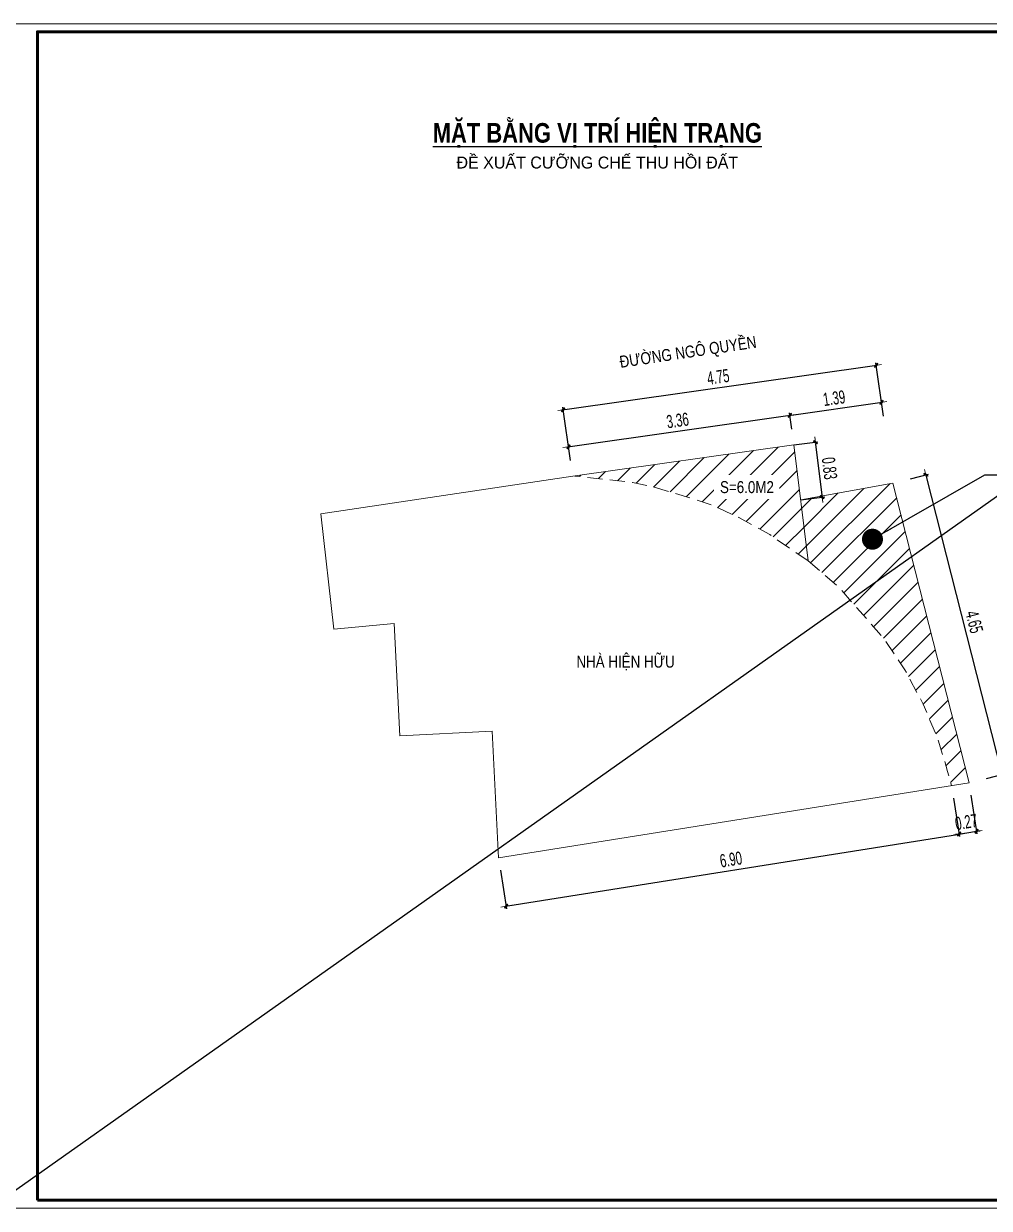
# Model space of a CAD drawing. Header units: millimetres. Extents: x 480521 to 6014615, y -961280 to 187869.
# Drawn here: x 706318 to 720841, y -28976 to -11156 of the extents above; entities that cross this region are included whole.
import ezdxf
from ezdxf.enums import TextEntityAlignment as Align

# ---------------------------------------------------------------- set-up
doc = ezdxf.new("R2010")
doc.units = ezdxf.units.MM
doc.header["$LTSCALE"] = 600
doc.header["$MEASUREMENT"] = 0
doc.linetypes.add('HIDDEN', pattern=[0.375, 0.25, -0.125])
doc.layers.get('0').update_dxf_attribs({"lineweight": 0})
doc.layers.get('Defpoints').update_dxf_attribs({"lineweight": 0})
for name, color, linetype, lineweight in [('dim', 144, 'Continuous', 13), ('Khungten_LCDI', 7, 'Continuous', 25), ('LC Dim', 8, 'Continuous', 18), ('LC Hatch @ 1 (1)', 252, 'Continuous', 9), ('LC Net khuat', 4, 'HIDDEN', 13), ('LC Net thay', 7, 'Continuous', 25), ('LC Text1', 3, 'Continuous', 20), ('LC Text2', 7, 'Continuous', 25)]:
    doc.layers.add(name, color=color, linetype=linetype, lineweight=lineweight)
doc.layers.add('KCS_Plotter', color=11, linetype='Continuous', plot=False)
doc.styles.add('HOATBIF', font='hoatbif.shx', dxfattribs={"width": 0.65})
doc.styles.add('Khungten', font='VHAVAN.TTF', dxfattribs={"width": 0.9, "height": 5000})
doc.styles.add('LC 1', font='VHAVANB.TTF')
doc.styles.add('LC3', font='VHARIALB.TTF', dxfattribs={"width": 0.8})
doc.styles.add('T2', font='VHARIAL.TTF', dxfattribs={"width": 0.8})
doc.styles.add('Title', font='VHBLACK.TTF')
doc.dimstyles.new('1-100 (1-60)', dxfattribs={"dimscale": 79, "dimtxt": 2.5, "dimasz": 0.35, "dimexe": 0.5, "dimexo": 0, "dimgap": 0.8, "dimtad": 1, "dimdec": 0, "dimzin": 0, "dimdsep": 46, "dimtxsty": 'HOATBIF', "dimblk1": 'DOT', "dimblk2": 'DOT', "dimsah": 1, "dimcen": -1, "dimdle": 1, "dimclrd": 256, "dimclre": 256, "dimclrt": 4, "dimadec": 3, "dimazin": 2, "dimtfac": 0.333333, "dimtdec": 0, "dimtix": 1, "dimtmove": 2, "dimatfit": 3, "dimldrblk": 'DOT', "dimfxl": 1, "dimtvp": 0.833333, "dimtolj": 1, "dimtzin": 0, "dimarcsym": 0})

# ---------------------------------------------------------------- blocks, each defined once
blk = doc.blocks.new('lcdi fix')
at = {"layer": 'Defpoints', "lineweight": 0}
blk.add_lwpolyline([(-1200, -14850), (-1200, 14850), (40800, 14850), (40800, -14850)], close=True, dxfattribs=at)
at = {"layer": 'Khungten_LCDI', "color": 5, "lineweight": 60}
blk.add_lwpolyline([(0, -14650), (0, 14650), (40600, 14650), (40600, -14650)], close=True, dxfattribs=at)
at = {"color": 7, "style": 'Khungten', "width": 0.8}
for tag, p in [('REVISION', (39499, -10746)), ('NGAYHT', (39546, -11609))]:
    blk.add_attdef(tag, text='', height=200, dxfattribs=at).set_placement(p, align=Align.CENTER)
at = {"layer": 'LC Text1', "color": 3, "style": 'LC 1', "width": 1.834006}
for tag, p, p2 in [('TENBANVE1', (36913, -8886), (40339, -8886)), ('TENBANVE2', (36913, -9562), (40339, -9562))]:
    blk.add_attdef(tag, text='', height=250, dxfattribs=at).set_placement(p, p2, align=Align.FIT)
at = {"layer": 'LC Text1', "style": 'Title', "width": 0.7}
blk.add_attdef('SOBANVE', text='', height=250, dxfattribs=at).set_placement((39562, -13896), align=Align.CENTER)
blk = doc.blocks.new('TIEUDE1')
at = {"layer": 'LC Text2', "color": 7, "style": 'LC 1'}
blk.add_attdef('TIªU§Ò', text='', height=5, dxfattribs=at).set_placement((0, 0), align=Align.BOTTOM_CENTER)
blk.add_attdef('TL', text='', height=3, dxfattribs=at).set_placement((0, -2), align=Align.TOP_CENTER)
blk = doc.blocks.new('DOT')
at = {"layer": 'dim'}
for p, q in [((-1, -1), (1, 1)), ((-3, 0), (3, 0))]:
    blk.add_line(p, q, dxfattribs=at)
blk.add_lwpolyline([(0.5, 1), (-1, -0.5), (-0.5, -1), (1, 0.5)], close=True, dxfattribs=at)
blk = doc.blocks.new('*D196')
at = {"layer": 'Defpoints', "color": 0, "transparency": 16777216}
for p in [(717840, -17048), (717869, -17255), (714541, -17729)]:
    blk.add_point(p, dxfattribs=at)
at = {"layer": 'LC Dim', "lineweight": -2, "transparency": 16777216}
for p, q in [((714539, -17518), (717812, -17052)), ((717869, -17255), (717834, -17009)), ((714541, -17729), (714506, -17482))]:
    blk.add_line(p, q, dxfattribs=at)
at = {"layer": 'LC Dim', "lineweight": -2, "transparency": 16777216, "xscale": 27.65, "yscale": 27.65, "zscale": 27.65}
for p, rotation in [((717840, -17048), 8.091060522874116), ((714511, -17522), 188.0910605228742)]:
    blk.add_blockref('DOT', p, dxfattribs=dict(at, rotation=rotation))
at = {"layer": 'LC Dim', "color": 4, "transparency": 16777216, "insert": (716153, -17125), "char_height": 197.5, "attachment_point": 5, "rotation": 8.0911, "style": 'HOATBIF'}
blk.add_mtext('\\A1;3.36', dxfattribs=at)
blk = doc.blocks.new('_Dot')
at = {"color": 0, "linetype": 'ByBlock', "lineweight": -2}
blk.add_line((-0.5, 0), (-1, 0), dxfattribs=at)
at = {"color": 0, "linetype": 'ByBlock', "const_width": 0.5}
blk.add_lwpolyline([(-0.25, 0, 1), (0.25, 0, 1)], format="xyb", close=True, dxfattribs=at)
blk = doc.blocks.new('*D197')
at = {"layer": 'Defpoints', "color": 0, "transparency": 16777216}
for p in [(719219, -16852), (719249, -17059), (717869, -17255)]:
    blk.add_point(p, dxfattribs=at)
at = {"layer": 'LC Dim', "lineweight": -2, "transparency": 16777216}
for p, q in [((717867, -17045), (719192, -16856)), ((719249, -17059), (719214, -16813)), ((717869, -17255), (717834, -17009))]:
    blk.add_line(p, q, dxfattribs=at)
at = {"layer": 'LC Dim', "lineweight": -2, "transparency": 16777216, "xscale": 27.65, "yscale": 27.65, "zscale": 27.65}
for p, rotation in [((719219, -16852), 8.091060523000715), ((717840, -17048), 188.0910605230007)]:
    blk.add_blockref('DOT', p, dxfattribs=dict(at, rotation=rotation))
at = {"layer": 'LC Dim', "color": 4, "transparency": 16777216, "insert": (718507, -16790), "char_height": 197.5, "attachment_point": 5, "rotation": 8.0911, "style": 'HOATBIF'}
blk.add_mtext('\\A1;1.39', dxfattribs=at)
blk = doc.blocks.new('*D198')
at = {"layer": 'Defpoints', "color": 0, "transparency": 16777216}
for p in [(719139, -16295), (719248, -17059), (714541, -17729)]:
    blk.add_point(p, dxfattribs=at)
at = {"layer": 'LC Dim', "lineweight": -2, "transparency": 16777216}
for p, q in [((714459, -16961), (719112, -16299)), ((719248, -17059), (719133, -16256)), ((714541, -17729), (714427, -16926))]:
    blk.add_line(p, q, dxfattribs=at)
at = {"layer": 'LC Dim', "lineweight": -2, "transparency": 16777216, "xscale": 27.65, "yscale": 27.65, "zscale": 27.65}
for p, rotation in [((719139, -16295), 8.092756737597869), ((714432, -16965), 188.0927567375979)]:
    blk.add_blockref('DOT', p, dxfattribs=dict(at, rotation=rotation))
at = {"layer": 'LC Dim', "color": 4, "transparency": 16777216, "insert": (716763, -16470), "char_height": 197.5, "attachment_point": 5, "rotation": 8.0928, "style": 'HOATBIF'}
blk.add_mtext('\\A1;4.75', dxfattribs=at)
blk = doc.blocks.new('*D199')
at = {"layer": 'Defpoints', "color": 0, "transparency": 16777216}
for p in [(717903, -17492), (718004, -18317), (718326, -18277)]:
    blk.add_point(p, dxfattribs=at)
at = {"layer": 'LC Dim', "lineweight": -2, "transparency": 16777216}
for p, q in [((717903, -17492), (718264, -17448)), ((718229, -17480), (718323, -18250)), ((718004, -18317), (718366, -18272))]:
    blk.add_line(p, q, dxfattribs=at)
at = {"layer": 'LC Dim', "lineweight": -2, "transparency": 16777216, "xscale": 27.65, "yscale": 27.65, "zscale": 27.65}
for p, rotation in [((718225, -17453), 96.99678587734503), ((718326, -18277), 276.996785877345)]:
    blk.add_blockref('DOT', p, dxfattribs=dict(at, rotation=rotation))
at = {"layer": 'LC Dim', "color": 4, "transparency": 16777216, "insert": (718437, -17845), "char_height": 197.5, "attachment_point": 5, "rotation": 276.9968, "style": 'HOATBIF'}
blk.add_mtext('\\A1;0.83', dxfattribs=at)
blk = doc.blocks.new('*D200')
at = {"layer": 'Defpoints', "color": 0, "transparency": 16777216}
for p in [(719653, -18001), (721030, -22450), (720797, -22509)]:
    blk.add_point(p, dxfattribs=at)
at = {"layer": 'LC Dim', "lineweight": -2, "transparency": 16777216}
for p, q in [((719653, -18001), (719924, -17932)), ((719892, -17969), (721023, -22424)), ((720797, -22509), (721068, -22441))]:
    blk.add_line(p, q, dxfattribs=at)
at = {"layer": 'LC Dim', "lineweight": -2, "transparency": 16777216, "xscale": 27.65, "yscale": 27.65, "zscale": 27.65}
for p, rotation in [((719886, -17942), 104.2416062080682), ((721030, -22450), 284.2416062080682)]:
    blk.add_blockref('DOT', p, dxfattribs=dict(at, rotation=rotation))
at = {"layer": 'LC Dim', "color": 4, "transparency": 16777216, "insert": (720615, -20156), "char_height": 197.5, "attachment_point": 5, "rotation": 284.2416, "style": 'HOATBIF'}
blk.add_mtext('\\A1;4.65', dxfattribs=at)
blk = doc.blocks.new('*D201')
at = {"layer": 'Defpoints', "color": 0, "transparency": 16777216}
for p in [(720301, -22805), (720387, -23346), (713488, -23889)]:
    blk.add_point(p, dxfattribs=at)
at = {"layer": 'LC Dim', "lineweight": -2, "transparency": 16777216}
for p, q in [((720301, -22805), (720393, -23385)), ((713601, -24426), (720360, -23351)), ((713488, -23889), (713580, -24470))]:
    blk.add_line(p, q, dxfattribs=at)
at = {"layer": 'LC Dim', "lineweight": -2, "transparency": 16777216, "xscale": 27.65, "yscale": 27.65, "zscale": 27.65}
for p, rotation in [((720387, -23346), 9.040805951887855), ((713574, -24431), 189.0408059518878)]:
    blk.add_blockref('DOT', p, dxfattribs=dict(at, rotation=rotation))
at = {"layer": 'LC Dim', "color": 4, "transparency": 16777216, "insert": (716955, -23729), "char_height": 197.5, "attachment_point": 5, "rotation": 9.0408, "style": 'HOATBIF'}
blk.add_mtext('\\A1;6.90', dxfattribs=at)
blk = doc.blocks.new('*D202')
at = {"layer": 'Defpoints', "color": 0, "transparency": 16777216}
for p in [(720301, -22805), (720563, -22764), (720649, -23305)]:
    blk.add_point(p, dxfattribs=at)
at = {"layer": 'LC Dim', "lineweight": -2, "transparency": 16777216}
for p, q in [((720301, -22805), (720393, -23385)), ((720563, -22764), (720655, -23344)), ((720387, -23346), (720649, -23305)), ((720676, -23300), (720704, -23296)), ((720360, -23351), (720333, -23355))]:
    blk.add_line(p, q, dxfattribs=at)
at = {"layer": 'LC Dim', "lineweight": -2, "transparency": 16777216, "xscale": 27.65, "yscale": 27.65, "zscale": 27.65}
for p, rotation in [((720387, -23346), 9.040805951354045), ((720649, -23305), 189.0408059513541)]:
    blk.add_blockref('DOT', p, dxfattribs=dict(at, rotation=rotation))
at = {"layer": 'LC Dim', "color": 4, "transparency": 16777216, "insert": (720493, -23166), "char_height": 197.5, "attachment_point": 5, "rotation": 9.0408, "style": 'HOATBIF'}
blk.add_mtext('\\A1;0.27', dxfattribs=at)

msp = doc.modelspace()

# ---------------------------------------------------------------- hatches: boundary and pattern name
at = {"layer": 'LC Hatch @ 1 (1)', "ltscale": 2}
h = msp.add_hatch(dxfattribs=at)
h.set_pattern_fill('ANSI31', color=256, scale=1800)
h.set_pattern_definition([(45, (-1540.49, 14533.46), (-159.099026, 159.099026), [])])
h.paths.add_polyline_path([(717538.661, -18842.804), (718116.585, -19235.464), (717902.636, -17492.175), (714604.931, -17960.983), (715476.625, -18056.881), (715793.623, -18126.8), (716349.923, -18290.432), (716671.79, -18398.863), (717074.533, -18585.242)])
h.paths.add_polyline_path([(718116.585, -19235.464), (718573.02, -19628.922), (719250.876, -20400.761), (719572.33, -20876.155), (719847.041, -21394.699), (720068.309, -21921.995), (720214.011, -22405.494), (720271.306, -22617.77), (720536.136, -22575.632), (719391.906, -18067.447), (718003.846, -18316.853)])

# ---------------------------------------------------------------- linework, layer by layer
at = {"layer": 'LC Net khuat', "color": 1, "lineweight": 13, "ltscale": 1.5, "flags": 128}
for points in [[(718116.585, -19235.464), (717538.661, -18842.804), (717074.533, -18585.242), (716671.79, -18398.863), (716349.923, -18290.432), (715793.623, -18126.8), (715476.625, -18056.881), (714604.931, -17960.983)], [(718116.585, -19235.464), (718573.02, -19628.922), (719250.876, -20400.761), (719572.33, -20876.155), (719847.041, -21394.699), (720068.309, -21921.995), (720214.011, -22405.494), (720271.306, -22617.77)]]:
    msp.add_lwpolyline(points, dxfattribs=at)
at = {"layer": 'LC Net thay', "color": 7, "linetype": 'Continuous', "lineweight": 0}
for p, q in [((714574.357, -17965.329), (717902.636, -17492.175)), ((717902.636, -17492.175), (718116.585, -19235.464)), ((710785.097, -18530.011), (714574.357, -17965.329)), ((718003.846, -18316.853), (719391.906, -18067.447)), ((719391.906, -18067.447), (720536.136, -22575.632)), ((710981.63, -20264.345), (710785.097, -18530.011)), ((711888.776, -20180.315), (710981.63, -20264.345)), ((711974.266, -21870.808), (711888.776, -20180.315)), ((713361.82, -21800.639), (711974.266, -21870.808)), ((713457.967, -23701.872), (713361.82, -21800.639)), ((713457.967, -23701.872), (720536.136, -22575.632))]:
    msp.add_line(p, q, dxfattribs=at)

# ---------------------------------------------------------------- block references
at = {"layer": 'LC Net thay', "xscale": 0.6000000155618168, "yscale": 0.6000000155618168, "zscale": 0.6000000155618168}
msp.add_blockref('lcdi fix', (706524.637, -20066.413), dxfattribs=at)
at = {"layer": 'LC Text2'}
ref = msp.add_blockref('TIEUDE1', (714945.613, -13034.939), dxfattribs=dict(at, xscale=60.00000000003865, yscale=60.00000000003865, zscale=60.00000000003865))
ref.add_attrib('TIªU§Ò', '%%UmÆt b»ng vÞ trÝ hiÖn tr¹ng', dxfattribs={"color": 7, "height": 295.46488, "style": 'LC3', "width": 0.8}).set_placement((714945.613, -13034.939), align=Align.BOTTOM_CENTER)
ref.add_attrib('TL', '®Ò xuÊt c\xadìng chÕ thu håi ®Êt', dxfattribs={"color": 7, "height": 180, "style": 'LC 1'}).set_placement((714945.613, -13154.939), align=Align.TOP_CENTER)

# ---------------------------------------------------------------- texts
at = {"layer": 'LC Text2', "style": 'T2', "width": 0.8}
msp.add_text('®\xadêng ng« quyÒn', height=180, rotation=8.4759446, dxfattribs=at).set_placement((715294.529, -16334.755))

# ---------------------------------------------------------------- dimensions: what is measured, and where the dimension line sits
at = {"layer": 'LC Dim'}
for p1, p2, distance, picture, middle in [((714540.702, -17728.596), (719247.587, -17059.314), 771.52, '*D198', (716762.735, -16469.781)), ((714540.702, -17728.596), (717868.981, -17255.442), 209.113, '*D196', (716152.616, -17124.649)), ((717902.636, -17492.175), (718003.846, -18316.853), 325.003, '*D199', (718436.568, -17845.196)), ((719653.262, -18001.112), (720797.492, -22509.296), 239.643, '*D200', (720614.628, -20156.408)), ((713487.818, -23889.481), (720301.158, -22805.379), -547.865, '*D201', (716955.13, -23728.551))]:
    dim = msp.add_aligned_dim(p1=p1, p2=p2, distance=distance, dimstyle='1-100 (1-60)', override={"dimdec": 2, "dimlfac": 0.001}, dxfattribs=at)
    dim.commit()
    dim.dimension.update_dxf_attribs({"geometry": picture, "text_midpoint": middle})
for base, p1, p2, angle, picture, middle in [((719219.155, -16852.283), (717868.981, -17255.442), (719248.587, -17059.314), 188.0910605, '*D197', (718506.558, -16790.008)), ((720648.997, -23304.79), (720301.158, -22805.379), (720562.906, -22763.731), 189.040806, '*D202', (720492.674, -23165.676))]:
    dim = msp.add_linear_dim(base=base, p1=p1, p2=p2, angle=angle, dimstyle='1-100 (1-60)', override={"dimdec": 2, "dimlfac": 0.001}, dxfattribs=at)
    dim.commit()
    dim.dimension.update_dxf_attribs({"geometry": picture, "text_midpoint": middle})

# ---------------------------------------------------------------- leaders
msp.add_leader([(719083.305, -18911.264), (720775.501, -17940.438), (725829.355, -17940.438)], dimstyle='1-100 (1-60)', override={"dimasz": 4, "dimdec": 2, "dimlfac": 0.001}, dxfattribs=at)

# ---------------------------------------------------------------- next in the draw order: texts
at = {"layer": 'LC Text2', "char_height": 180, "attachment_point": 1, "style": 'T2', "bg_fill": 3, "box_fill_scale": 1.5, "bg_fill_color": 256, "bg_fill_transparency": 0}
for s, insert, width in [('s=6.0m2', (716790.286, -18037.398), 801.75634), ('nhµ hiÖn h÷u', (714630.647, -20663.57), 1438.55853)]:
    msp.add_mtext(s, dxfattribs=dict(at, insert=insert, width=width))

# ---------------------------------------------------------------- next in the draw order: linework, layer by layer
at = {"layer": 'KCS_Plotter'}
msp.add_line((705804.637, -28976.413), (731004.637, -11156.412), dxfattribs=at)

doc.saveas('drawing.dxf')
